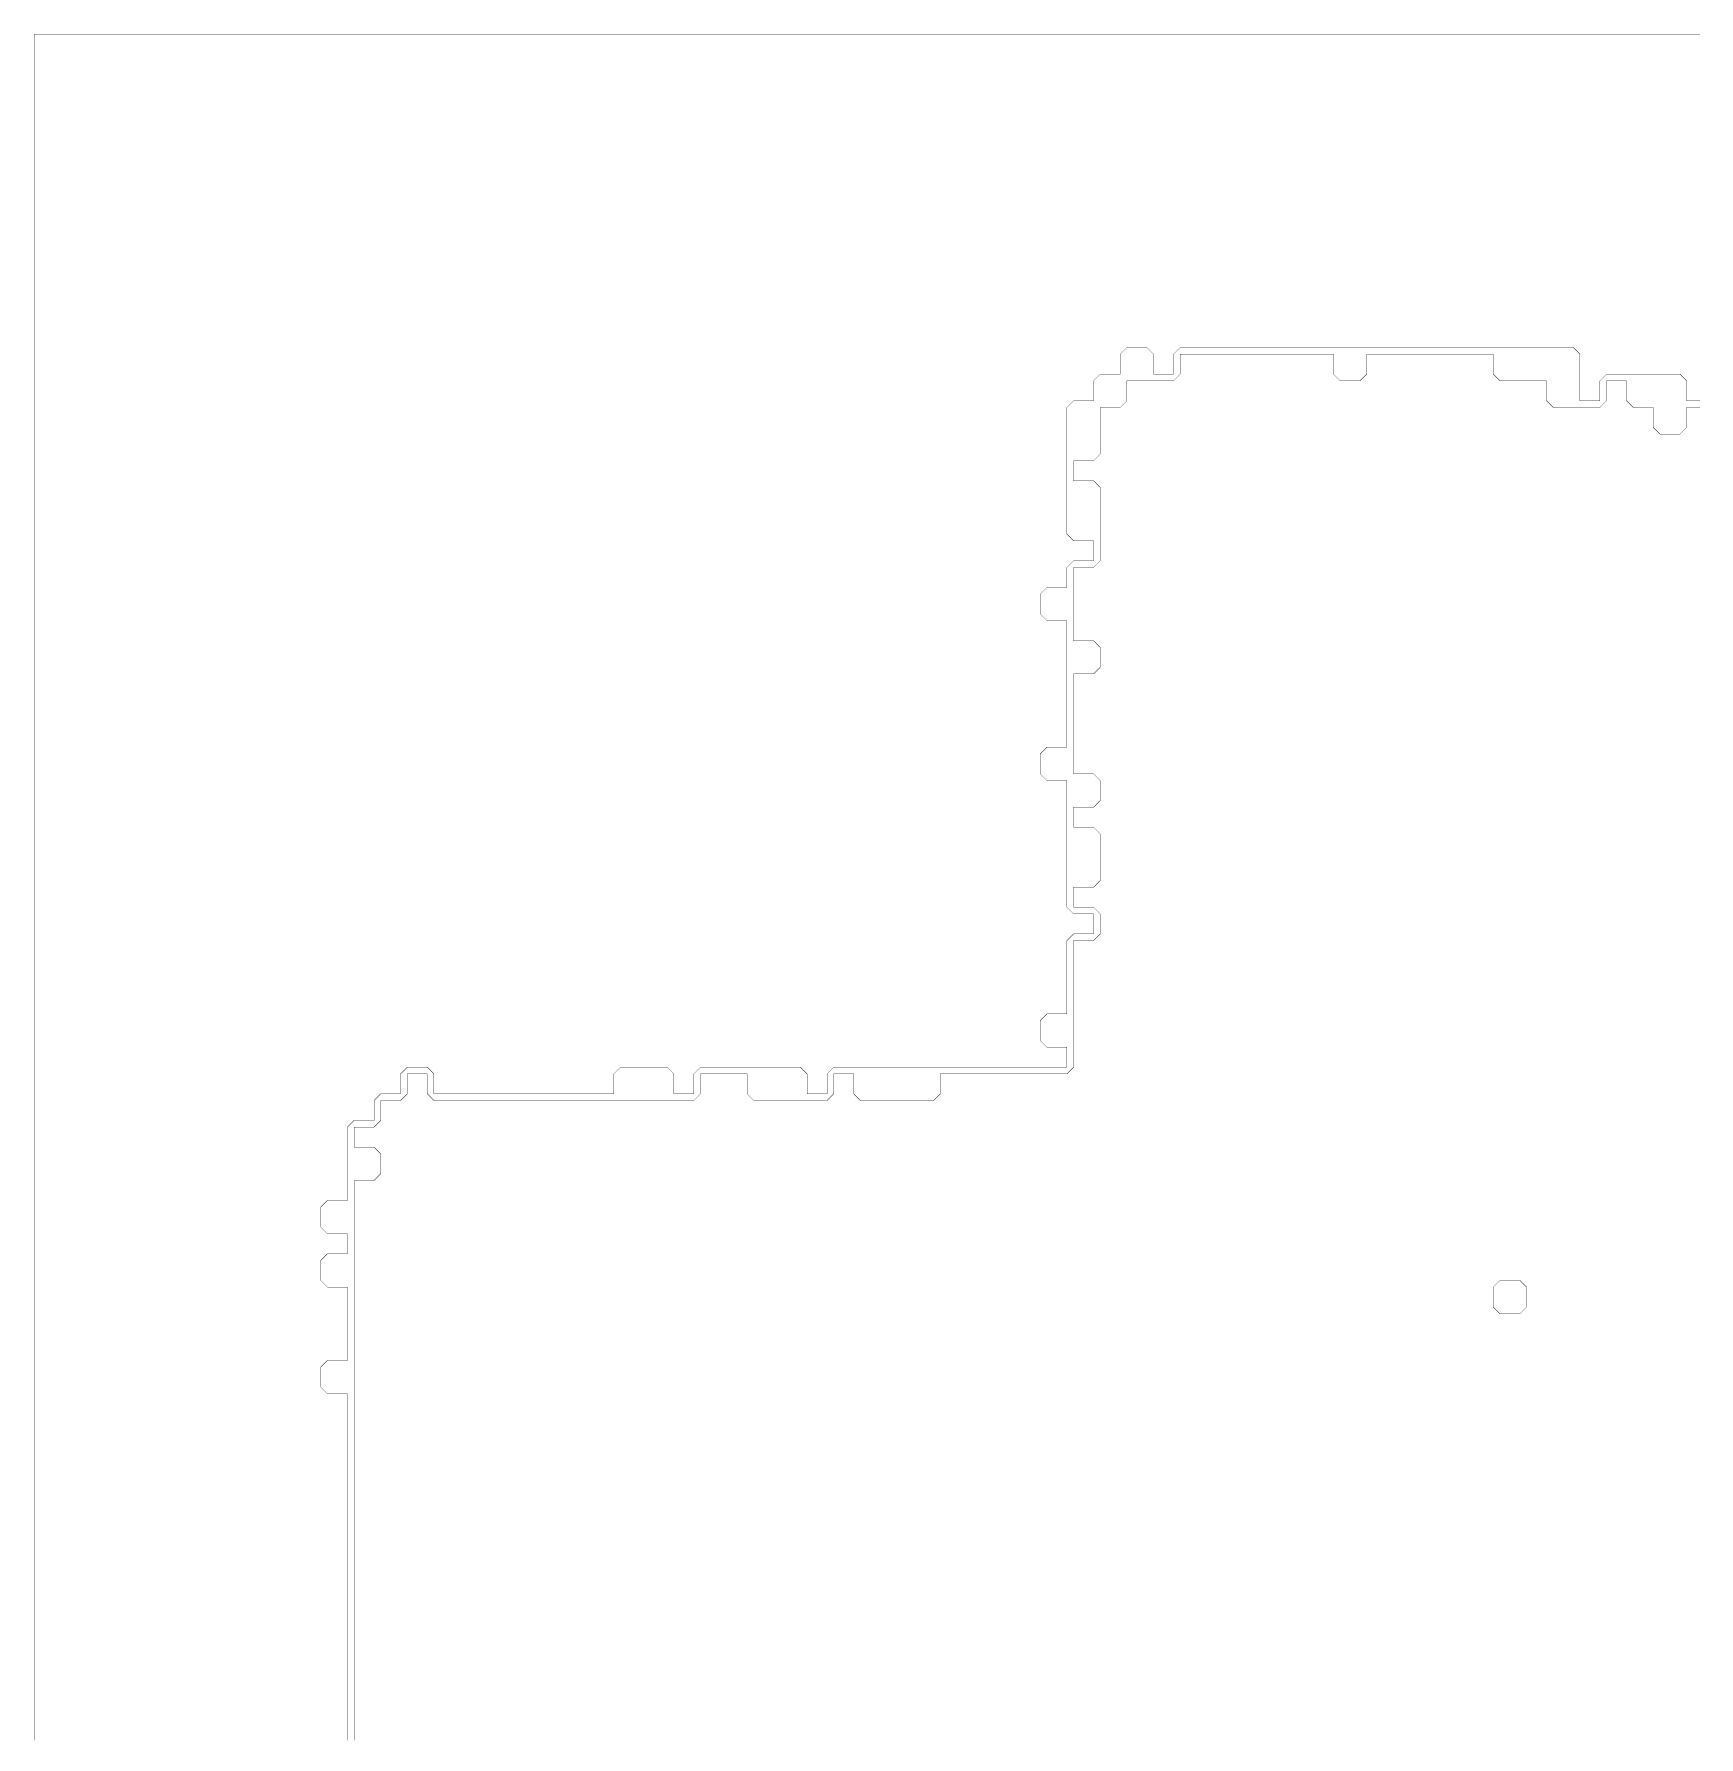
# Model space of a CAD drawing. Header units: metres. Extents: x 0 to 4990, y -4990 to 0.
# Drawn here: x 0 to 2440, y -2495 to 0 of the extents above; entities that cross this region are included whole.
import ezdxf

# ---------------------------------------------------------------- set-up
doc = ezdxf.new("R2010")
doc.units = ezdxf.units.M
doc.layers.add('conductor', color=1, linetype='Continuous')
doc.layers.add('substrate', color=5, linetype='Continuous')

msp = doc.modelspace()

# ---------------------------------------------------------------- linework, layer by layer
at = {"layer": 'conductor', "const_width": 0.5}
msp.add_lwpolyline([(2441.40625, -546.875), (2431.640625, -546.875), (2421.875, -546.875), (2421.875, -556.640625), (2421.875, -566.40625), (2421.875, -576.171875), (2412.109375, -585.9375), (2402.34375, -585.9375), (2392.578125, -585.9375), (2382.8125, -585.9375), (2373.046875, -576.171875), (2373.046875, -566.40625), (2373.046875, -556.640625), (2373.046875, -546.875), (2363.28125, -546.875), (2353.515625, -546.875), (2343.75, -546.875), (2333.984375, -537.109375), (2333.984375, -527.34375), (2333.984375, -517.578125), (2333.984375, -507.8125), (2324.21875, -507.8125), (2314.453125, -507.8125), (2304.6875, -507.8125), (2304.6875, -517.578125), (2304.6875, -527.34375), (2304.6875, -537.109375), (2294.921875, -546.875), (2285.15625, -546.875), (2275.390625, -546.875), (2265.625, -546.875), (2255.859375, -546.875), (2246.09375, -546.875), (2236.328125, -546.875), (2226.5625, -546.875), (2216.796875, -537.109375), (2216.796875, -527.34375), (2216.796875, -517.578125), (2216.796875, -507.8125), (2207.03125, -507.8125), (2197.265625, -507.8125), (2187.5, -507.8125), (2177.734375, -507.8125), (2167.96875, -507.8125), (2158.203125, -507.8125), (2148.4375, -507.8125), (2138.671875, -498.046875), (2138.671875, -488.28125), (2138.671875, -478.515625), (2138.671875, -468.75), (2128.90625, -468.75), (2119.140625, -468.75), (2109.375, -468.75), (2099.609375, -468.75), (2089.84375, -468.75), (2080.078125, -468.75), (2070.3125, -468.75), (2060.546875, -468.75), (2050.78125, -468.75), (2041.015625, -468.75), (2031.25, -468.75), (2021.484375, -468.75), (2011.71875, -468.75), (2001.953125, -468.75), (1992.1875, -468.75), (1982.421875, -468.75), (1972.65625, -468.75), (1962.890625, -468.75), (1953.125, -468.75), (1953.125, -478.515625), (1953.125, -488.28125), (1953.125, -498.046875), (1943.359375, -507.8125), (1933.59375, -507.8125), (1923.828125, -507.8125), (1914.0625, -507.8125), (1904.296875, -498.046875), (1904.296875, -488.28125), (1904.296875, -478.515625), (1904.296875, -468.75), (1894.53125, -468.75), (1884.765625, -468.75), (1875, -468.75), (1865.234375, -468.75), (1855.46875, -468.75), (1845.703125, -468.75), (1835.9375, -468.75), (1826.171875, -468.75), (1816.40625, -468.75), (1806.640625, -468.75), (1796.875, -468.75), (1787.109375, -468.75), (1777.34375, -468.75), (1767.578125, -468.75), (1757.8125, -468.75), (1748.046875, -468.75), (1738.28125, -468.75), (1728.515625, -468.75), (1718.75, -468.75), (1708.984375, -468.75), (1699.21875, -468.75), (1689.453125, -468.75), (1679.6875, -468.75), (1679.6875, -478.515625), (1679.6875, -488.28125), (1679.6875, -498.046875), (1669.921875, -507.8125), (1660.15625, -507.8125), (1650.390625, -507.8125), (1640.625, -507.8125), (1630.859375, -507.8125), (1621.09375, -507.8125), (1611.328125, -507.8125), (1601.5625, -507.8125), (1601.5625, -517.578125), (1601.5625, -527.34375), (1601.5625, -537.109375), (1591.796875, -546.875), (1582.03125, -546.875), (1572.265625, -546.875), (1562.5, -546.875), (1562.5, -556.640625), (1562.5, -566.40625), (1562.5, -576.171875), (1562.5, -585.9375), (1562.5, -595.703125), (1562.5, -605.46875), (1562.5, -615.234375), (1552.734375, -625), (1542.96875, -625), (1533.203125, -625), (1523.4375, -625), (1523.4375, -634.765625), (1523.4375, -644.53125), (1523.4375, -654.296875), (1533.203125, -654.296875), (1542.96875, -654.296875), (1552.734375, -654.296875), (1562.5, -664.0625), (1562.5, -673.828125), (1562.5, -683.59375), (1562.5, -693.359375), (1562.5, -703.125), (1562.5, -712.890625), (1562.5, -722.65625), (1562.5, -732.421875), (1562.5, -742.1875), (1562.5, -751.953125), (1562.5, -761.71875), (1562.5, -771.484375), (1552.734375, -781.25), (1542.96875, -781.25), (1533.203125, -781.25), (1523.4375, -781.25), (1523.4375, -791.015625), (1523.4375, -800.78125), (1523.4375, -810.546875), (1523.4375, -820.3125), (1523.4375, -830.078125), (1523.4375, -839.84375), (1523.4375, -849.609375), (1523.4375, -859.375), (1523.4375, -869.140625), (1523.4375, -878.90625), (1523.4375, -888.671875), (1533.203125, -888.671875), (1542.96875, -888.671875), (1552.734375, -888.671875), (1562.5, -898.4375), (1562.5, -908.203125), (1562.5, -917.96875), (1562.5, -927.734375), (1552.734375, -937.5), (1542.96875, -937.5), (1533.203125, -937.5), (1523.4375, -937.5), (1523.4375, -947.265625), (1523.4375, -957.03125), (1523.4375, -966.796875), (1523.4375, -976.5625), (1523.4375, -986.328125), (1523.4375, -996.09375), (1523.4375, -1005.859375), (1523.4375, -1015.625), (1523.4375, -1025.390625), (1523.4375, -1035.15625), (1523.4375, -1044.921875), (1523.4375, -1054.6875), (1523.4375, -1064.453125), (1523.4375, -1074.21875), (1523.4375, -1083.984375), (1533.203125, -1083.984375), (1542.96875, -1083.984375), (1552.734375, -1083.984375), (1562.5, -1093.75), (1562.5, -1103.515625), (1562.5, -1113.28125), (1562.5, -1123.046875), (1552.734375, -1132.8125), (1542.96875, -1132.8125), (1533.203125, -1132.8125), (1523.4375, -1132.8125), (1523.4375, -1142.578125), (1523.4375, -1152.34375), (1523.4375, -1162.109375), (1533.203125, -1162.109375), (1542.96875, -1162.109375), (1552.734375, -1162.109375), (1562.5, -1171.875), (1562.5, -1181.640625), (1562.5, -1191.40625), (1562.5, -1201.171875), (1562.5, -1210.9375), (1562.5, -1220.703125), (1562.5, -1230.46875), (1562.5, -1240.234375), (1552.734375, -1250), (1542.96875, -1250), (1533.203125, -1250), (1523.4375, -1250), (1523.4375, -1259.765625), (1523.4375, -1269.53125), (1523.4375, -1279.296875), (1533.203125, -1279.296875), (1542.96875, -1279.296875), (1552.734375, -1279.296875), (1562.5, -1289.0625), (1562.5, -1298.828125), (1562.5, -1308.59375), (1562.5, -1318.359375), (1552.734375, -1328.125), (1542.96875, -1328.125), (1533.203125, -1328.125), (1523.4375, -1328.125), (1523.4375, -1337.890625), (1523.4375, -1347.65625), (1523.4375, -1357.421875), (1523.4375, -1367.1875), (1523.4375, -1376.953125), (1523.4375, -1386.71875), (1523.4375, -1396.484375), (1523.4375, -1406.25), (1523.4375, -1416.015625), (1523.4375, -1425.78125), (1523.4375, -1435.546875), (1523.4375, -1445.3125), (1523.4375, -1455.078125), (1523.4375, -1464.84375), (1523.4375, -1474.609375), (1523.4375, -1484.375), (1523.4375, -1494.140625), (1523.4375, -1503.90625), (1523.4375, -1513.671875), (1513.671875, -1523.4375), (1503.90625, -1523.4375), (1494.140625, -1523.4375), (1484.375, -1523.4375), (1474.609375, -1523.4375), (1464.84375, -1523.4375), (1455.078125, -1523.4375), (1445.3125, -1523.4375), (1435.546875, -1523.4375), (1425.78125, -1523.4375), (1416.015625, -1523.4375), (1406.25, -1523.4375), (1396.484375, -1523.4375), (1386.71875, -1523.4375), (1376.953125, -1523.4375), (1367.1875, -1523.4375), (1357.421875, -1523.4375), (1347.65625, -1523.4375), (1337.890625, -1523.4375), (1328.125, -1523.4375), (1328.125, -1533.203125), (1328.125, -1542.96875), (1328.125, -1552.734375), (1318.359375, -1562.5), (1308.59375, -1562.5), (1298.828125, -1562.5), (1289.0625, -1562.5), (1279.296875, -1562.5), (1269.53125, -1562.5), (1259.765625, -1562.5), (1250, -1562.5), (1240.234375, -1562.5), (1230.46875, -1562.5), (1220.703125, -1562.5), (1210.9375, -1562.5), (1201.171875, -1552.734375), (1201.171875, -1542.96875), (1201.171875, -1533.203125), (1201.171875, -1523.4375), (1191.40625, -1523.4375), (1181.640625, -1523.4375), (1171.875, -1523.4375), (1171.875, -1533.203125), (1171.875, -1542.96875), (1171.875, -1552.734375), (1162.109375, -1562.5), (1152.34375, -1562.5), (1142.578125, -1562.5), (1132.8125, -1562.5), (1123.046875, -1562.5), (1113.28125, -1562.5), (1103.515625, -1562.5), (1093.75, -1562.5), (1083.984375, -1562.5), (1074.21875, -1562.5), (1064.453125, -1562.5), (1054.6875, -1562.5), (1044.921875, -1552.734375), (1044.921875, -1542.96875), (1044.921875, -1533.203125), (1044.921875, -1523.4375), (1035.15625, -1523.4375), (1025.390625, -1523.4375), (1015.625, -1523.4375), (1005.859375, -1523.4375), (996.09375, -1523.4375), (986.328125, -1523.4375), (976.5625, -1523.4375), (976.5625, -1533.203125), (976.5625, -1542.96875), (976.5625, -1552.734375), (966.796875, -1562.5), (957.03125, -1562.5), (947.265625, -1562.5), (937.5, -1562.5), (927.734375, -1562.5), (917.96875, -1562.5), (908.203125, -1562.5), (898.4375, -1562.5), (888.671875, -1562.5), (878.90625, -1562.5), (869.140625, -1562.5), (859.375, -1562.5), (849.609375, -1562.5), (839.84375, -1562.5), (830.078125, -1562.5), (820.3125, -1562.5), (810.546875, -1562.5), (800.78125, -1562.5), (791.015625, -1562.5), (781.25, -1562.5), (771.484375, -1562.5), (761.71875, -1562.5), (751.953125, -1562.5), (742.1875, -1562.5), (732.421875, -1562.5), (722.65625, -1562.5), (712.890625, -1562.5), (703.125, -1562.5), (693.359375, -1562.5), (683.59375, -1562.5), (673.828125, -1562.5), (664.0625, -1562.5), (654.296875, -1562.5), (644.53125, -1562.5), (634.765625, -1562.5), (625, -1562.5), (615.234375, -1562.5), (605.46875, -1562.5), (595.703125, -1562.5), (585.9375, -1562.5), (576.171875, -1552.734375), (576.171875, -1542.96875), (576.171875, -1533.203125), (576.171875, -1523.4375), (566.40625, -1523.4375), (556.640625, -1523.4375), (546.875, -1523.4375), (546.875, -1533.203125), (546.875, -1542.96875), (546.875, -1552.734375), (537.109375, -1562.5), (527.34375, -1562.5), (517.578125, -1562.5), (507.8125, -1562.5), (507.8125, -1572.265625), (507.8125, -1582.03125), (507.8125, -1591.796875), (498.046875, -1601.5625), (488.28125, -1601.5625), (478.515625, -1601.5625), (468.75, -1601.5625), (468.75, -1611.328125), (468.75, -1621.09375), (468.75, -1630.859375), (478.515625, -1630.859375), (488.28125, -1630.859375), (498.046875, -1630.859375), (507.8125, -1640.625), (507.8125, -1650.390625), (507.8125, -1660.15625), (507.8125, -1669.921875), (498.046875, -1679.6875), (488.28125, -1679.6875), (478.515625, -1679.6875), (468.75, -1679.6875), (468.75, -1689.453125), (468.75, -1699.21875), (468.75, -1708.984375), (468.75, -1718.75), (468.75, -1728.515625), (468.75, -1738.28125), (468.75, -1748.046875), (468.75, -1757.8125), (468.75, -1767.578125), (468.75, -1777.34375), (468.75, -1787.109375), (468.75, -1796.875), (468.75, -1806.640625), (468.75, -1816.40625), (468.75, -1826.171875), (468.75, -1835.9375), (468.75, -1845.703125), (468.75, -1855.46875), (468.75, -1865.234375), (468.75, -1875), (468.75, -1884.765625), (468.75, -1894.53125), (468.75, -1904.296875), (468.75, -1914.0625), (468.75, -1923.828125), (468.75, -1933.59375), (468.75, -1943.359375), (468.75, -1953.125), (468.75, -1962.890625), (468.75, -1972.65625), (468.75, -1982.421875), (468.75, -1992.1875), (468.75, -2001.953125), (468.75, -2011.71875), (468.75, -2021.484375), (468.75, -2031.25), (468.75, -2041.015625), (468.75, -2050.78125), (468.75, -2060.546875), (468.75, -2070.3125), (468.75, -2080.078125), (468.75, -2089.84375), (468.75, -2099.609375), (468.75, -2109.375), (468.75, -2119.140625), (468.75, -2128.90625), (468.75, -2138.671875), (468.75, -2148.4375), (468.75, -2158.203125), (468.75, -2167.96875), (468.75, -2177.734375), (468.75, -2187.5), (468.75, -2197.265625), (468.75, -2207.03125), (468.75, -2216.796875), (468.75, -2226.5625), (468.75, -2236.328125), (468.75, -2246.09375), (468.75, -2255.859375), (468.75, -2265.625), (468.75, -2275.390625), (468.75, -2285.15625), (468.75, -2294.921875), (468.75, -2304.6875), (468.75, -2314.453125), (468.75, -2324.21875), (468.75, -2333.984375), (468.75, -2343.75), (468.75, -2353.515625), (468.75, -2363.28125), (468.75, -2373.046875), (468.75, -2382.8125), (468.75, -2392.578125), (468.75, -2402.34375), (468.75, -2412.109375), (468.75, -2421.875), (468.75, -2431.640625), (468.75, -2441.40625), (468.75, -2451.171875), (468.75, -2460.9375), (468.75, -2470.703125), (468.75, -2480.46875), (468.75, -2490.234375), (468.75, -2500)], dxfattribs=at)
msp.add_lwpolyline([(2138.671875, -1835.9375), (2148.4375, -1826.171875), (2158.203125, -1826.171875), (2167.96875, -1826.171875), (2177.734375, -1826.171875), (2187.5, -1835.9375), (2187.5, -1845.703125), (2187.5, -1855.46875), (2187.5, -1865.234375), (2177.734375, -1875), (2167.96875, -1875), (2158.203125, -1875), (2148.4375, -1875), (2138.671875, -1865.234375), (2138.671875, -1855.46875), (2138.671875, -1845.703125)], close=True, dxfattribs=at)
at = {"layer": 'substrate', "const_width": 0.5}
for points in [[(2441.40625, 0), (2431.640625, 0), (2421.875, 0), (2412.109375, 0), (2402.34375, 0), (2392.578125, 0), (2382.8125, 0), (2373.046875, 0), (2363.28125, 0), (2353.515625, 0), (2343.75, 0), (2333.984375, 0), (2324.21875, 0), (2314.453125, 0), (2304.6875, 0), (2294.921875, 0), (2285.15625, 0), (2275.390625, 0), (2265.625, 0), (2255.859375, 0), (2246.09375, 0), (2236.328125, 0), (2226.5625, 0), (2216.796875, 0), (2207.03125, 0), (2197.265625, 0), (2187.5, 0), (2177.734375, 0), (2167.96875, 0), (2158.203125, 0), (2148.4375, 0), (2138.671875, 0), (2128.90625, 0), (2119.140625, 0), (2109.375, 0), (2099.609375, 0), (2089.84375, 0), (2080.078125, 0), (2070.3125, 0), (2060.546875, 0), (2050.78125, 0), (2041.015625, 0), (2031.25, 0), (2021.484375, 0), (2011.71875, 0), (2001.953125, 0), (1992.1875, 0), (1982.421875, 0), (1972.65625, 0), (1962.890625, 0), (1953.125, 0), (1943.359375, 0), (1933.59375, 0), (1923.828125, 0), (1914.0625, 0), (1904.296875, 0), (1894.53125, 0), (1884.765625, 0), (1875, 0), (1865.234375, 0), (1855.46875, 0), (1845.703125, 0), (1835.9375, 0), (1826.171875, 0), (1816.40625, 0), (1806.640625, 0), (1796.875, 0), (1787.109375, 0), (1777.34375, 0), (1767.578125, 0), (1757.8125, 0), (1748.046875, 0), (1738.28125, 0), (1728.515625, 0), (1718.75, 0), (1708.984375, 0), (1699.21875, 0), (1689.453125, 0), (1679.6875, 0), (1669.921875, 0), (1660.15625, 0), (1650.390625, 0), (1640.625, 0), (1630.859375, 0), (1621.09375, 0), (1611.328125, 0), (1601.5625, 0), (1591.796875, 0), (1582.03125, 0), (1572.265625, 0), (1562.5, 0), (1552.734375, 0), (1542.96875, 0), (1533.203125, 0), (1523.4375, 0), (1513.671875, 0), (1503.90625, 0), (1494.140625, 0), (1484.375, 0), (1474.609375, 0), (1464.84375, 0), (1455.078125, 0), (1445.3125, 0), (1435.546875, 0), (1425.78125, 0), (1416.015625, 0), (1406.25, 0), (1396.484375, 0), (1386.71875, 0), (1376.953125, 0), (1367.1875, 0), (1357.421875, 0), (1347.65625, 0), (1337.890625, 0), (1328.125, 0), (1318.359375, 0), (1308.59375, 0), (1298.828125, 0), (1289.0625, 0), (1279.296875, 0), (1269.53125, 0), (1259.765625, 0), (1250, 0), (1240.234375, 0), (1230.46875, 0), (1220.703125, 0), (1210.9375, 0), (1201.171875, 0), (1191.40625, 0), (1181.640625, 0), (1171.875, 0), (1162.109375, 0), (1152.34375, 0), (1142.578125, 0), (1132.8125, 0), (1123.046875, 0), (1113.28125, 0), (1103.515625, 0), (1093.75, 0), (1083.984375, 0), (1074.21875, 0), (1064.453125, 0), (1054.6875, 0), (1044.921875, 0), (1035.15625, 0), (1025.390625, 0), (1015.625, 0), (1005.859375, 0), (996.09375, 0), (986.328125, 0), (976.5625, 0), (966.796875, 0), (957.03125, 0), (947.265625, 0), (937.5, 0), (927.734375, 0), (917.96875, 0), (908.203125, 0), (898.4375, 0), (888.671875, 0), (878.90625, 0), (869.140625, 0), (859.375, 0), (849.609375, 0), (839.84375, 0), (830.078125, 0), (820.3125, 0), (810.546875, 0), (800.78125, 0), (791.015625, 0), (781.25, 0), (771.484375, 0), (761.71875, 0), (751.953125, 0), (742.1875, 0), (732.421875, 0), (722.65625, 0), (712.890625, 0), (703.125, 0), (693.359375, 0), (683.59375, 0), (673.828125, 0), (664.0625, 0), (654.296875, 0), (644.53125, 0), (634.765625, 0), (625, 0), (615.234375, 0), (605.46875, 0), (595.703125, 0), (585.9375, 0), (576.171875, 0), (566.40625, 0), (556.640625, 0), (546.875, 0), (537.109375, 0), (527.34375, 0), (517.578125, 0), (507.8125, 0), (498.046875, 0), (488.28125, 0), (478.515625, 0), (468.75, 0), (458.984375, 0), (449.21875, 0), (439.453125, 0), (429.6875, 0), (419.921875, 0), (410.15625, 0), (400.390625, 0), (390.625, 0), (380.859375, 0), (371.09375, 0), (361.328125, 0), (351.5625, 0), (341.796875, 0), (332.03125, 0), (322.265625, 0), (312.5, 0), (302.734375, 0), (292.96875, 0), (283.203125, 0), (273.4375, 0), (263.671875, 0), (253.90625, 0), (244.140625, 0), (234.375, 0), (224.609375, 0), (214.84375, 0), (205.078125, 0), (195.3125, 0), (185.546875, 0), (175.78125, 0), (166.015625, 0), (156.25, 0), (146.484375, 0), (136.71875, 0), (126.953125, 0), (117.1875, 0), (107.421875, 0), (97.65625, 0), (87.890625, 0), (78.125, 0), (68.359375, 0), (58.59375, 0), (48.828125, 0), (39.0625, 0), (29.296875, 0), (19.53125, 0), (9.765625, 0), (0, 0), (0, -9.765625), (0, -19.53125), (0, -29.296875), (0, -39.0625), (0, -48.828125), (0, -58.59375), (0, -68.359375), (0, -78.125), (0, -87.890625), (0, -97.65625), (0, -107.421875), (0, -117.1875), (0, -126.953125), (0, -136.71875), (0, -146.484375), (0, -156.25), (0, -166.015625), (0, -175.78125), (0, -185.546875), (0, -195.3125), (0, -205.078125), (0, -214.84375), (0, -224.609375), (0, -234.375), (0, -244.140625), (0, -253.90625), (0, -263.671875), (0, -273.4375), (0, -283.203125), (0, -292.96875), (0, -302.734375), (0, -312.5), (0, -322.265625), (0, -332.03125), (0, -341.796875), (0, -351.5625), (0, -361.328125), (0, -371.09375), (0, -380.859375), (0, -390.625), (0, -400.390625), (0, -410.15625), (0, -419.921875), (0, -429.6875), (0, -439.453125), (0, -449.21875), (0, -458.984375), (0, -468.75), (0, -478.515625), (0, -488.28125), (0, -498.046875), (0, -507.8125), (0, -517.578125), (0, -527.34375), (0, -537.109375), (0, -546.875), (0, -556.640625), (0, -566.40625), (0, -576.171875), (0, -585.9375), (0, -595.703125), (0, -605.46875), (0, -615.234375), (0, -625), (0, -634.765625), (0, -644.53125), (0, -654.296875), (0, -664.0625), (0, -673.828125), (0, -683.59375), (0, -693.359375), (0, -703.125), (0, -712.890625), (0, -722.65625), (0, -732.421875), (0, -742.1875), (0, -751.953125), (0, -761.71875), (0, -771.484375), (0, -781.25), (0, -791.015625), (0, -800.78125), (0, -810.546875), (0, -820.3125), (0, -830.078125), (0, -839.84375), (0, -849.609375), (0, -859.375), (0, -869.140625), (0, -878.90625), (0, -888.671875), (0, -898.4375), (0, -908.203125), (0, -917.96875), (0, -927.734375), (0, -937.5), (0, -947.265625), (0, -957.03125), (0, -966.796875), (0, -976.5625), (0, -986.328125), (0, -996.09375), (0, -1005.859375), (0, -1015.625), (0, -1025.390625), (0, -1035.15625), (0, -1044.921875), (0, -1054.6875), (0, -1064.453125), (0, -1074.21875), (0, -1083.984375), (0, -1093.75), (0, -1103.515625), (0, -1113.28125), (0, -1123.046875), (0, -1132.8125), (0, -1142.578125), (0, -1152.34375), (0, -1162.109375), (0, -1171.875), (0, -1181.640625), (0, -1191.40625), (0, -1201.171875), (0, -1210.9375), (0, -1220.703125), (0, -1230.46875), (0, -1240.234375), (0, -1250), (0, -1259.765625), (0, -1269.53125), (0, -1279.296875), (0, -1289.0625), (0, -1298.828125), (0, -1308.59375), (0, -1318.359375), (0, -1328.125), (0, -1337.890625), (0, -1347.65625), (0, -1357.421875), (0, -1367.1875), (0, -1376.953125), (0, -1386.71875), (0, -1396.484375), (0, -1406.25), (0, -1416.015625), (0, -1425.78125), (0, -1435.546875), (0, -1445.3125), (0, -1455.078125), (0, -1464.84375), (0, -1474.609375), (0, -1484.375), (0, -1494.140625), (0, -1503.90625), (0, -1513.671875), (0, -1523.4375), (0, -1533.203125), (0, -1542.96875), (0, -1552.734375), (0, -1562.5), (0, -1572.265625), (0, -1582.03125), (0, -1591.796875), (0, -1601.5625), (0, -1611.328125), (0, -1621.09375), (0, -1630.859375), (0, -1640.625), (0, -1650.390625), (0, -1660.15625), (0, -1669.921875), (0, -1679.6875), (0, -1689.453125), (0, -1699.21875), (0, -1708.984375), (0, -1718.75), (0, -1728.515625), (0, -1738.28125), (0, -1748.046875), (0, -1757.8125), (0, -1767.578125), (0, -1777.34375), (0, -1787.109375), (0, -1796.875), (0, -1806.640625), (0, -1816.40625), (0, -1826.171875), (0, -1835.9375), (0, -1845.703125), (0, -1855.46875), (0, -1865.234375), (0, -1875), (0, -1884.765625), (0, -1894.53125), (0, -1904.296875), (0, -1914.0625), (0, -1923.828125), (0, -1933.59375), (0, -1943.359375), (0, -1953.125), (0, -1962.890625), (0, -1972.65625), (0, -1982.421875), (0, -1992.1875), (0, -2001.953125), (0, -2011.71875), (0, -2021.484375), (0, -2031.25), (0, -2041.015625), (0, -2050.78125), (0, -2060.546875), (0, -2070.3125), (0, -2080.078125), (0, -2089.84375), (0, -2099.609375), (0, -2109.375), (0, -2119.140625), (0, -2128.90625), (0, -2138.671875), (0, -2148.4375), (0, -2158.203125), (0, -2167.96875), (0, -2177.734375), (0, -2187.5), (0, -2197.265625), (0, -2207.03125), (0, -2216.796875), (0, -2226.5625), (0, -2236.328125), (0, -2246.09375), (0, -2255.859375), (0, -2265.625), (0, -2275.390625), (0, -2285.15625), (0, -2294.921875), (0, -2304.6875), (0, -2314.453125), (0, -2324.21875), (0, -2333.984375), (0, -2343.75), (0, -2353.515625), (0, -2363.28125), (0, -2373.046875), (0, -2382.8125), (0, -2392.578125), (0, -2402.34375), (0, -2412.109375), (0, -2421.875), (0, -2431.640625), (0, -2441.40625), (0, -2451.171875), (0, -2460.9375), (0, -2470.703125), (0, -2480.46875), (0, -2490.234375), (0, -2500)], [(458.984375, -2500), (458.984375, -2490.234375), (458.984375, -2480.46875), (458.984375, -2470.703125), (458.984375, -2460.9375), (458.984375, -2451.171875), (458.984375, -2441.40625), (458.984375, -2431.640625), (458.984375, -2421.875), (458.984375, -2412.109375), (458.984375, -2402.34375), (458.984375, -2392.578125), (458.984375, -2382.8125), (458.984375, -2373.046875), (458.984375, -2363.28125), (458.984375, -2353.515625), (458.984375, -2343.75), (458.984375, -2333.984375), (458.984375, -2324.21875), (458.984375, -2314.453125), (458.984375, -2304.6875), (458.984375, -2294.921875), (458.984375, -2285.15625), (458.984375, -2275.390625), (458.984375, -2265.625), (458.984375, -2255.859375), (458.984375, -2246.09375), (458.984375, -2236.328125), (458.984375, -2226.5625), (458.984375, -2216.796875), (458.984375, -2207.03125), (458.984375, -2197.265625), (458.984375, -2187.5), (458.984375, -2177.734375), (458.984375, -2167.96875), (458.984375, -2158.203125), (458.984375, -2148.4375), (458.984375, -2138.671875), (458.984375, -2128.90625), (458.984375, -2119.140625), (458.984375, -2109.375), (458.984375, -2099.609375), (458.984375, -2089.84375), (458.984375, -2080.078125), (458.984375, -2070.3125), (458.984375, -2060.546875), (458.984375, -2050.78125), (458.984375, -2041.015625), (458.984375, -2031.25), (458.984375, -2021.484375), (458.984375, -2011.71875), (458.984375, -2001.953125), (458.984375, -1992.1875), (449.21875, -1992.1875), (439.453125, -1992.1875), (429.6875, -1992.1875), (419.921875, -1982.421875), (419.921875, -1972.65625), (419.921875, -1962.890625), (419.921875, -1953.125), (429.6875, -1943.359375), (439.453125, -1943.359375), (449.21875, -1943.359375), (458.984375, -1943.359375), (458.984375, -1933.59375), (458.984375, -1923.828125), (458.984375, -1914.0625), (458.984375, -1904.296875), (458.984375, -1894.53125), (458.984375, -1884.765625), (458.984375, -1875), (458.984375, -1865.234375), (458.984375, -1855.46875), (458.984375, -1845.703125), (458.984375, -1835.9375), (449.21875, -1835.9375), (439.453125, -1835.9375), (429.6875, -1835.9375), (419.921875, -1826.171875), (419.921875, -1816.40625), (419.921875, -1806.640625), (419.921875, -1796.875), (429.6875, -1787.109375), (439.453125, -1787.109375), (449.21875, -1787.109375), (458.984375, -1787.109375), (458.984375, -1777.34375), (458.984375, -1767.578125), (458.984375, -1757.8125), (449.21875, -1757.8125), (439.453125, -1757.8125), (429.6875, -1757.8125), (419.921875, -1748.046875), (419.921875, -1738.28125), (419.921875, -1728.515625), (419.921875, -1718.75), (429.6875, -1708.984375), (439.453125, -1708.984375), (449.21875, -1708.984375), (458.984375, -1708.984375), (458.984375, -1699.21875), (458.984375, -1689.453125), (458.984375, -1679.6875), (458.984375, -1669.921875), (458.984375, -1660.15625), (458.984375, -1650.390625), (458.984375, -1640.625), (458.984375, -1630.859375), (458.984375, -1621.09375), (458.984375, -1611.328125), (458.984375, -1601.5625), (468.75, -1591.796875), (478.515625, -1591.796875), (488.28125, -1591.796875), (498.046875, -1591.796875), (498.046875, -1582.03125), (498.046875, -1572.265625), (498.046875, -1562.5), (507.8125, -1552.734375), (517.578125, -1552.734375), (527.34375, -1552.734375), (537.109375, -1552.734375), (537.109375, -1542.96875), (537.109375, -1533.203125), (537.109375, -1523.4375), (546.875, -1513.671875), (556.640625, -1513.671875), (566.40625, -1513.671875), (576.171875, -1513.671875), (585.9375, -1523.4375), (585.9375, -1533.203125), (585.9375, -1542.96875), (585.9375, -1552.734375), (595.703125, -1552.734375), (605.46875, -1552.734375), (615.234375, -1552.734375), (625, -1552.734375), (634.765625, -1552.734375), (644.53125, -1552.734375), (654.296875, -1552.734375), (664.0625, -1552.734375), (673.828125, -1552.734375), (683.59375, -1552.734375), (693.359375, -1552.734375), (703.125, -1552.734375), (712.890625, -1552.734375), (722.65625, -1552.734375), (732.421875, -1552.734375), (742.1875, -1552.734375), (751.953125, -1552.734375), (761.71875, -1552.734375), (771.484375, -1552.734375), (781.25, -1552.734375), (791.015625, -1552.734375), (800.78125, -1552.734375), (810.546875, -1552.734375), (820.3125, -1552.734375), (830.078125, -1552.734375), (839.84375, -1552.734375), (849.609375, -1552.734375), (849.609375, -1542.96875), (849.609375, -1533.203125), (849.609375, -1523.4375), (859.375, -1513.671875), (869.140625, -1513.671875), (878.90625, -1513.671875), (888.671875, -1513.671875), (898.4375, -1513.671875), (908.203125, -1513.671875), (917.96875, -1513.671875), (927.734375, -1513.671875), (937.5, -1523.4375), (937.5, -1533.203125), (937.5, -1542.96875), (937.5, -1552.734375), (947.265625, -1552.734375), (957.03125, -1552.734375), (966.796875, -1552.734375), (966.796875, -1542.96875), (966.796875, -1533.203125), (966.796875, -1523.4375), (976.5625, -1513.671875), (986.328125, -1513.671875), (996.09375, -1513.671875), (1005.859375, -1513.671875), (1015.625, -1513.671875), (1025.390625, -1513.671875), (1035.15625, -1513.671875), (1044.921875, -1513.671875), (1054.6875, -1513.671875), (1064.453125, -1513.671875), (1074.21875, -1513.671875), (1083.984375, -1513.671875), (1093.75, -1513.671875), (1103.515625, -1513.671875), (1113.28125, -1513.671875), (1123.046875, -1513.671875), (1132.8125, -1523.4375), (1132.8125, -1533.203125), (1132.8125, -1542.96875), (1132.8125, -1552.734375), (1142.578125, -1552.734375), (1152.34375, -1552.734375), (1162.109375, -1552.734375), (1162.109375, -1542.96875), (1162.109375, -1533.203125), (1162.109375, -1523.4375), (1171.875, -1513.671875), (1181.640625, -1513.671875), (1191.40625, -1513.671875), (1201.171875, -1513.671875), (1210.9375, -1513.671875), (1220.703125, -1513.671875), (1230.46875, -1513.671875), (1240.234375, -1513.671875), (1250, -1513.671875), (1259.765625, -1513.671875), (1269.53125, -1513.671875), (1279.296875, -1513.671875), (1289.0625, -1513.671875), (1298.828125, -1513.671875), (1308.59375, -1513.671875), (1318.359375, -1513.671875), (1328.125, -1513.671875), (1337.890625, -1513.671875), (1347.65625, -1513.671875), (1357.421875, -1513.671875), (1367.1875, -1513.671875), (1376.953125, -1513.671875), (1386.71875, -1513.671875), (1396.484375, -1513.671875), (1406.25, -1513.671875), (1416.015625, -1513.671875), (1425.78125, -1513.671875), (1435.546875, -1513.671875), (1445.3125, -1513.671875), (1455.078125, -1513.671875), (1464.84375, -1513.671875), (1474.609375, -1513.671875), (1484.375, -1513.671875), (1494.140625, -1513.671875), (1503.90625, -1513.671875), (1513.671875, -1513.671875), (1513.671875, -1503.90625), (1513.671875, -1494.140625), (1513.671875, -1484.375), (1503.90625, -1484.375), (1494.140625, -1484.375), (1484.375, -1484.375), (1474.609375, -1474.609375), (1474.609375, -1464.84375), (1474.609375, -1455.078125), (1474.609375, -1445.3125), (1484.375, -1435.546875), (1494.140625, -1435.546875), (1503.90625, -1435.546875), (1513.671875, -1435.546875), (1513.671875, -1425.78125), (1513.671875, -1416.015625), (1513.671875, -1406.25), (1513.671875, -1396.484375), (1513.671875, -1386.71875), (1513.671875, -1376.953125), (1513.671875, -1367.1875), (1513.671875, -1357.421875), (1513.671875, -1347.65625), (1513.671875, -1337.890625), (1513.671875, -1328.125), (1523.4375, -1318.359375), (1533.203125, -1318.359375), (1542.96875, -1318.359375), (1552.734375, -1318.359375), (1552.734375, -1308.59375), (1552.734375, -1298.828125), (1552.734375, -1289.0625), (1542.96875, -1289.0625), (1533.203125, -1289.0625), (1523.4375, -1289.0625), (1513.671875, -1279.296875), (1513.671875, -1269.53125), (1513.671875, -1259.765625), (1513.671875, -1250), (1513.671875, -1240.234375), (1513.671875, -1230.46875), (1513.671875, -1220.703125), (1513.671875, -1210.9375), (1513.671875, -1201.171875), (1513.671875, -1191.40625), (1513.671875, -1181.640625), (1513.671875, -1171.875), (1513.671875, -1162.109375), (1513.671875, -1152.34375), (1513.671875, -1142.578125), (1513.671875, -1132.8125), (1513.671875, -1123.046875), (1513.671875, -1113.28125), (1513.671875, -1103.515625), (1513.671875, -1093.75), (1503.90625, -1093.75), (1494.140625, -1093.75), (1484.375, -1093.75), (1474.609375, -1083.984375), (1474.609375, -1074.21875), (1474.609375, -1064.453125), (1474.609375, -1054.6875), (1484.375, -1044.921875), (1494.140625, -1044.921875), (1503.90625, -1044.921875), (1513.671875, -1044.921875), (1513.671875, -1035.15625), (1513.671875, -1025.390625), (1513.671875, -1015.625), (1513.671875, -1005.859375), (1513.671875, -996.09375), (1513.671875, -986.328125), (1513.671875, -976.5625), (1513.671875, -966.796875), (1513.671875, -957.03125), (1513.671875, -947.265625), (1513.671875, -937.5), (1513.671875, -927.734375), (1513.671875, -917.96875), (1513.671875, -908.203125), (1513.671875, -898.4375), (1513.671875, -888.671875), (1513.671875, -878.90625), (1513.671875, -869.140625), (1513.671875, -859.375), (1503.90625, -859.375), (1494.140625, -859.375), (1484.375, -859.375), (1474.609375, -849.609375), (1474.609375, -839.84375), (1474.609375, -830.078125), (1474.609375, -820.3125), (1484.375, -810.546875), (1494.140625, -810.546875), (1503.90625, -810.546875), (1513.671875, -810.546875), (1513.671875, -800.78125), (1513.671875, -791.015625), (1513.671875, -781.25), (1523.4375, -771.484375), (1533.203125, -771.484375), (1542.96875, -771.484375), (1552.734375, -771.484375), (1552.734375, -761.71875), (1552.734375, -751.953125), (1552.734375, -742.1875), (1542.96875, -742.1875), (1533.203125, -742.1875), (1523.4375, -742.1875), (1513.671875, -732.421875), (1513.671875, -722.65625), (1513.671875, -712.890625), (1513.671875, -703.125), (1513.671875, -693.359375), (1513.671875, -683.59375), (1513.671875, -673.828125), (1513.671875, -664.0625), (1513.671875, -654.296875), (1513.671875, -644.53125), (1513.671875, -634.765625), (1513.671875, -625), (1513.671875, -615.234375), (1513.671875, -605.46875), (1513.671875, -595.703125), (1513.671875, -585.9375), (1513.671875, -576.171875), (1513.671875, -566.40625), (1513.671875, -556.640625), (1513.671875, -546.875), (1523.4375, -537.109375), (1533.203125, -537.109375), (1542.96875, -537.109375), (1552.734375, -537.109375), (1552.734375, -527.34375), (1552.734375, -517.578125), (1552.734375, -507.8125), (1562.5, -498.046875), (1572.265625, -498.046875), (1582.03125, -498.046875), (1591.796875, -498.046875), (1591.796875, -488.28125), (1591.796875, -478.515625), (1591.796875, -468.75), (1601.5625, -458.984375), (1611.328125, -458.984375), (1621.09375, -458.984375), (1630.859375, -458.984375), (1640.625, -468.75), (1640.625, -478.515625), (1640.625, -488.28125), (1640.625, -498.046875), (1650.390625, -498.046875), (1660.15625, -498.046875), (1669.921875, -498.046875), (1669.921875, -488.28125), (1669.921875, -478.515625), (1669.921875, -468.75), (1679.6875, -458.984375), (1689.453125, -458.984375), (1699.21875, -458.984375), (1708.984375, -458.984375), (1718.75, -458.984375), (1728.515625, -458.984375), (1738.28125, -458.984375), (1748.046875, -458.984375), (1757.8125, -458.984375), (1767.578125, -458.984375), (1777.34375, -458.984375), (1787.109375, -458.984375), (1796.875, -458.984375), (1806.640625, -458.984375), (1816.40625, -458.984375), (1826.171875, -458.984375), (1835.9375, -458.984375), (1845.703125, -458.984375), (1855.46875, -458.984375), (1865.234375, -458.984375), (1875, -458.984375), (1884.765625, -458.984375), (1894.53125, -458.984375), (1904.296875, -458.984375), (1914.0625, -458.984375), (1923.828125, -458.984375), (1933.59375, -458.984375), (1943.359375, -458.984375), (1953.125, -458.984375), (1962.890625, -458.984375), (1972.65625, -458.984375), (1982.421875, -458.984375), (1992.1875, -458.984375), (2001.953125, -458.984375), (2011.71875, -458.984375), (2021.484375, -458.984375), (2031.25, -458.984375), (2041.015625, -458.984375), (2050.78125, -458.984375), (2060.546875, -458.984375), (2070.3125, -458.984375), (2080.078125, -458.984375), (2089.84375, -458.984375), (2099.609375, -458.984375), (2109.375, -458.984375), (2119.140625, -458.984375), (2128.90625, -458.984375), (2138.671875, -458.984375), (2148.4375, -458.984375), (2158.203125, -458.984375), (2167.96875, -458.984375), (2177.734375, -458.984375), (2187.5, -458.984375), (2197.265625, -458.984375), (2207.03125, -458.984375), (2216.796875, -458.984375), (2226.5625, -458.984375), (2236.328125, -458.984375), (2246.09375, -458.984375), (2255.859375, -458.984375), (2265.625, -468.75), (2265.625, -478.515625), (2265.625, -488.28125), (2265.625, -498.046875), (2265.625, -507.8125), (2265.625, -517.578125), (2265.625, -527.34375), (2265.625, -537.109375), (2275.390625, -537.109375), (2285.15625, -537.109375), (2294.921875, -537.109375), (2294.921875, -527.34375), (2294.921875, -517.578125), (2294.921875, -507.8125), (2304.6875, -498.046875), (2314.453125, -498.046875), (2324.21875, -498.046875), (2333.984375, -498.046875), (2343.75, -498.046875), (2353.515625, -498.046875), (2363.28125, -498.046875), (2373.046875, -498.046875), (2382.8125, -498.046875), (2392.578125, -498.046875), (2402.34375, -498.046875), (2412.109375, -498.046875), (2421.875, -507.8125), (2421.875, -517.578125), (2421.875, -527.34375), (2421.875, -537.109375), (2431.640625, -537.109375), (2441.40625, -537.109375)]]:
    msp.add_lwpolyline(points, dxfattribs=at)

doc.saveas('drawing.dxf')
